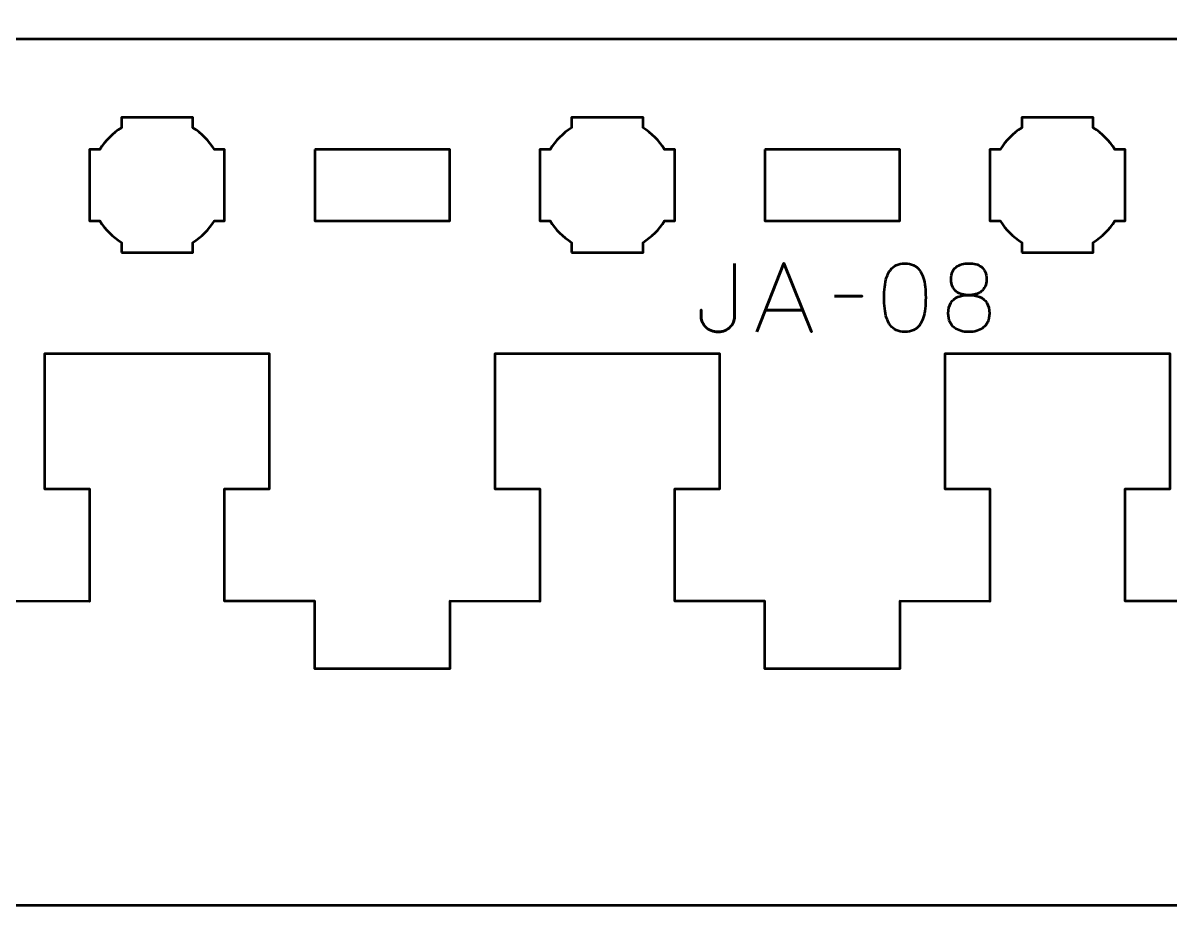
# Model space of a CAD drawing. Header units: centimetres. Extents: x -21 to 0, y -29.7 to 0.
# Drawn here: x -15.7 to -10.6, y -29.7 to -25.78 of the extents above; entities that cross this region are included whole.
import ezdxf

# ---------------------------------------------------------------- set-up
doc = ezdxf.new("R2010")
doc.units = ezdxf.units.CM
doc.header["$MEASUREMENT"] = 0
doc.layers.add('Layer 1', color=7, linetype='Continuous')

msp = doc.modelspace()

# ---------------------------------------------------------------- linework, layer by layer
at = {"layer": 'Layer 1', "color": 1, "lineweight": 53}
msp.add_open_spline([(-21.00003, -29.19995), (-21.00003, -29.19995), (-21.00003, -0.49992), (-21.00003, -0.49992), (-21.00003, -0.49992), (-21.00003, -0.22295), (-20.77694, 0.00004), (-20.49994, 0.00004), (-20.49994, 0.00004), (-20.49994, 0.00004), (-0.50008, 0.00004), (-0.50008, 0.00004), (-0.50008, 0.00004), (-0.22294, 0.00004), (0.00002, -0.22295), (0.00002, -0.49992), (0.00002, -0.49992), (0.00002, -0.49992), (0.00002, -29.19995), (0.00002, -29.19995), (0.00002, -29.19995), (0.00002, -29.47695), (-0.22294, -29.70004), (-0.50008, -29.70004), (-0.50008, -29.70004), (-0.50008, -29.70004), (-20.49994, -29.70004), (-20.49994, -29.70004), (-20.49994, -29.70004), (-20.77694, -29.70004), (-21.00003, -29.47695), (-21.00003, -29.19995)], degree=3, knots=[0, 0, 0, 0, 0.125, 0.125, 0.125, 0.125, 0.25, 0.25, 0.25, 0.25, 0.375, 0.375, 0.375, 0.375, 0.5, 0.5, 0.5, 0.5, 0.625, 0.625, 0.625, 0.625, 0.75, 0.75, 0.75, 0.75, 0.875, 0.875, 0.875, 0.875, 1, 1, 1, 1], dxfattribs=at)
at = {"layer": 'Layer 1', "color": 3, "lineweight": 53}
msp.add_open_spline([(-4.6, -27.25), (-4.6, -27.25), (-4.6, -27.84999), (-4.6, -27.84999), (-4.6, -27.84999), (-4.6, -27.84999), (-4.8, -27.85), (-4.8, -27.85), (-4.8, -27.85), (-4.8, -27.85), (-4.8, -28.35), (-4.8, -28.35), (-4.8, -28.35), (-4.8, -28.35), (-4.4, -28.35), (-4.4, -28.35), (-4.4, -28.35), (-4.4, -28.35), (-4.4, -28.65), (-4.4, -28.65), (-4.4, -28.65), (-4.4, -28.65), (-3.8, -28.65), (-3.8, -28.65), (-3.8, -28.65), (-3.8, -27.98626), (-3.8, -27.3225), (-3.8, -26.65874), (-3.8, -26.65874), (-3.8, -26.65874), (-4.4, -26.65874), (-4.4, -26.65874), (-4.4, -26.65874), (-4.4, -26.65874), (-4.40011, -26.34124), (-4.40011, -26.34124), (-4.40011, -26.34124), (-4.40011, -26.34124), (-3.80011, -26.34124), (-3.80011, -26.34124), (-3.80011, -26.34124), (-3.80478, -26.06919), (-4.02684, -25.84999), (-4.3, -25.84999), (-4.3, -25.84999), (-4.3, -25.84999), (-19.90011, -25.85), (-19.90011, -25.85), (-19.90011, -25.85), (-20.17327, -25.85), (-20.39533, -26.0692), (-20.4, -26.34125), (-20.4, -26.34125), (-20.4, -26.34125), (-19.8, -26.34125), (-19.8, -26.34125), (-19.8, -26.34125), (-19.8, -26.34125), (-19.8, -26.65875), (-19.8, -26.65875), (-19.8, -26.65875), (-19.8, -26.65875), (-20.4, -26.65875), (-20.4, -26.65875), (-20.4, -26.65875), (-20.4, -26.65875), (-20.4, -28.65), (-20.4, -28.65), (-20.4, -28.65), (-20.4, -28.65), (-19.8, -28.65), (-19.8, -28.65), (-19.8, -28.65), (-19.8, -28.65), (-19.8, -28.35), (-19.8, -28.35), (-19.8, -28.35), (-19.8, -28.35), (-19.4, -28.35001), (-19.4, -28.35001), (-19.4, -28.35001), (-19.4, -28.35001), (-19.4, -27.85), (-19.4, -27.85), (-19.4, -27.85), (-19.4, -27.85), (-19.6, -27.84999), (-19.6, -27.84999), (-19.6, -27.84999), (-19.6, -27.84999), (-19.6, -27.25), (-19.6, -27.25), (-19.6, -27.25), (-19.21667, -27.25), (-18.98333, -27.25), (-18.6, -27.25), (-18.6, -27.25), (-18.6, -27.25), (-18.6, -27.84999), (-18.6, -27.84999), (-18.6, -27.84999), (-18.6, -27.84999), (-18.8, -27.85), (-18.8, -27.85), (-18.8, -27.85), (-18.8, -27.85), (-18.8, -28.35), (-18.8, -28.35), (-18.8, -28.35), (-18.8, -28.35), (-18.4, -28.35), (-18.4, -28.35), (-18.4, -28.35), (-18.4, -28.35), (-18.4, -28.65), (-18.4, -28.65), (-18.4, -28.65), (-18.4, -28.65), (-17.8, -28.65), (-17.8, -28.65), (-17.8, -28.65), (-17.8, -28.65), (-17.8, -28.35), (-17.8, -28.35), (-17.8, -28.35), (-17.8, -28.35), (-17.4, -28.35001), (-17.4, -28.35001), (-17.4, -28.35001), (-17.4, -28.35001), (-17.4, -27.85), (-17.4, -27.85), (-17.4, -27.85), (-17.4, -27.85), (-17.6, -27.84999), (-17.6, -27.84999), (-17.6, -27.84999), (-17.6, -27.84999), (-17.6, -27.25), (-17.6, -27.25), (-17.6, -27.25), (-17.21667, -27.25), (-16.98333, -27.25), (-16.6, -27.25), (-16.6, -27.25), (-16.6, -27.25), (-16.6, -27.84999), (-16.6, -27.84999), (-16.6, -27.84999), (-16.6, -27.84999), (-16.8, -27.85), (-16.8, -27.85), (-16.8, -27.85), (-16.8, -27.85), (-16.8, -28.35), (-16.8, -28.35), (-16.8, -28.35), (-16.8, -28.35), (-16.4, -28.35), (-16.4, -28.35), (-16.4, -28.35), (-16.4, -28.35), (-16.4, -28.65), (-16.4, -28.65), (-16.4, -28.65), (-16.4, -28.65), (-15.8, -28.65), (-15.8, -28.65), (-15.8, -28.65), (-15.8, -28.65), (-15.8, -28.35), (-15.8, -28.35), (-15.8, -28.35), (-15.8, -28.35), (-15.4, -28.35001), (-15.4, -28.35001), (-15.4, -28.35001), (-15.4, -28.35001), (-15.4, -27.85), (-15.4, -27.85), (-15.4, -27.85), (-15.4, -27.85), (-15.6, -27.84999), (-15.6, -27.84999), (-15.6, -27.84999), (-15.6, -27.84999), (-15.6, -27.25), (-15.6, -27.25), (-15.6, -27.25), (-15.21667, -27.25), (-14.98333, -27.25), (-14.6, -27.25), (-14.6, -27.25), (-14.6, -27.25), (-14.6, -27.84999), (-14.6, -27.84999), (-14.6, -27.84999), (-14.6, -27.84999), (-14.8, -27.85), (-14.8, -27.85), (-14.8, -27.85), (-14.8, -27.85), (-14.8, -28.35), (-14.8, -28.35), (-14.8, -28.35), (-14.8, -28.35), (-14.4, -28.35), (-14.4, -28.35), (-14.4, -28.35), (-14.4, -28.35), (-14.4, -28.65), (-14.4, -28.65), (-14.4, -28.65), (-14.4, -28.65), (-13.8, -28.65), (-13.8, -28.65), (-13.8, -28.65), (-13.8, -28.65), (-13.8, -28.35), (-13.8, -28.35), (-13.8, -28.35), (-13.8, -28.35), (-13.4, -28.35001), (-13.4, -28.35001), (-13.4, -28.35001), (-13.4, -28.35001), (-13.4, -27.85), (-13.4, -27.85), (-13.4, -27.85), (-13.4, -27.85), (-13.6, -27.84999), (-13.6, -27.84999), (-13.6, -27.84999), (-13.6, -27.84999), (-13.6, -27.25), (-13.6, -27.25), (-13.6, -27.25), (-13.21667, -27.25), (-12.98333, -27.25), (-12.6, -27.25), (-12.6, -27.25), (-12.6, -27.25), (-12.6, -27.84999), (-12.6, -27.84999), (-12.6, -27.84999), (-12.6, -27.84999), (-12.8, -27.85), (-12.8, -27.85), (-12.8, -27.85), (-12.8, -27.85), (-12.8, -28.35), (-12.8, -28.35), (-12.8, -28.35), (-12.8, -28.35), (-12.4, -28.35), (-12.4, -28.35), (-12.4, -28.35), (-12.4, -28.35), (-12.4, -28.65), (-12.4, -28.65), (-12.4, -28.65), (-12.4, -28.65), (-11.8, -28.65), (-11.8, -28.65), (-11.8, -28.65), (-11.8, -28.65), (-11.8, -28.35), (-11.8, -28.35), (-11.8, -28.35), (-11.8, -28.35), (-11.4, -28.35001), (-11.4, -28.35001), (-11.4, -28.35001), (-11.4, -28.35001), (-11.4, -27.85), (-11.4, -27.85), (-11.4, -27.85), (-11.4, -27.85), (-11.6, -27.84999), (-11.6, -27.84999), (-11.6, -27.84999), (-11.6, -27.84999), (-11.6, -27.25), (-11.6, -27.25), (-11.6, -27.25), (-11.21667, -27.25), (-10.98333, -27.25), (-10.6, -27.25), (-10.6, -27.25), (-10.6, -27.25), (-10.6, -27.84999), (-10.6, -27.84999), (-10.6, -27.84999), (-10.6, -27.84999), (-10.8, -27.85), (-10.8, -27.85), (-10.8, -27.85), (-10.8, -27.85), (-10.8, -28.35), (-10.8, -28.35), (-10.8, -28.35), (-10.8, -28.35), (-10.4, -28.35), (-10.4, -28.35), (-10.4, -28.35), (-10.4, -28.35), (-10.4, -28.65), (-10.4, -28.65), (-10.4, -28.65), (-10.4, -28.65), (-9.8, -28.65), (-9.8, -28.65), (-9.8, -28.65), (-9.8, -28.65), (-9.8, -28.35), (-9.8, -28.35), (-9.8, -28.35), (-9.8, -28.35), (-9.4, -28.35001), (-9.4, -28.35001), (-9.4, -28.35001), (-9.4, -28.35001), (-9.4, -27.85), (-9.4, -27.85), (-9.4, -27.85), (-9.4, -27.85), (-9.6, -27.84999), (-9.6, -27.84999), (-9.6, -27.84999), (-9.6, -27.84999), (-9.6, -27.25), (-9.6, -27.25), (-9.6, -27.25), (-9.21667, -27.25), (-8.98333, -27.25), (-8.6, -27.25), (-8.6, -27.25), (-8.6, -27.25), (-8.6, -27.84999), (-8.6, -27.84999), (-8.6, -27.84999), (-8.6, -27.84999), (-8.8, -27.85), (-8.8, -27.85), (-8.8, -27.85), (-8.8, -27.85), (-8.8, -28.35), (-8.8, -28.35), (-8.8, -28.35), (-8.8, -28.35), (-8.4, -28.35), (-8.4, -28.35), (-8.4, -28.35), (-8.4, -28.35), (-8.4, -28.65), (-8.4, -28.65), (-8.4, -28.65), (-8.4, -28.65), (-7.8, -28.65), (-7.8, -28.65), (-7.8, -28.65), (-7.8, -28.65), (-7.8, -28.35), (-7.8, -28.35), (-7.8, -28.35), (-7.8, -28.35), (-7.4, -28.35001), (-7.4, -28.35001), (-7.4, -28.35001), (-7.4, -28.35001), (-7.4, -27.85), (-7.4, -27.85), (-7.4, -27.85), (-7.4, -27.85), (-7.6, -27.84999), (-7.6, -27.84999), (-7.6, -27.84999), (-7.6, -27.84999), (-7.6, -27.25), (-7.6, -27.25), (-7.6, -27.25), (-7.21667, -27.25), (-6.98333, -27.25), (-6.6, -27.25), (-6.6, -27.25), (-6.6, -27.25), (-6.6, -27.84999), (-6.6, -27.84999), (-6.6, -27.84999), (-6.6, -27.84999), (-6.8, -27.85), (-6.8, -27.85), (-6.8, -27.85), (-6.8, -27.85), (-6.8, -28.35), (-6.8, -28.35), (-6.8, -28.35), (-6.8, -28.35), (-6.4, -28.35), (-6.4, -28.35), (-6.4, -28.35), (-6.4, -28.35), (-6.4, -28.65), (-6.4, -28.65), (-6.4, -28.65), (-6.4, -28.65), (-5.8, -28.65), (-5.8, -28.65), (-5.8, -28.65), (-5.8, -28.65), (-5.8, -28.35), (-5.8, -28.35), (-5.8, -28.35), (-5.8, -28.35), (-5.4, -28.35001), (-5.4, -28.35001), (-5.4, -28.35001), (-5.4, -28.35001), (-5.4, -27.85), (-5.4, -27.85), (-5.4, -27.85), (-5.4, -27.85), (-5.6, -27.84999), (-5.6, -27.84999), (-5.6, -27.84999), (-5.6, -27.84999), (-5.6, -27.25), (-5.6, -27.25), (-5.6, -27.25), (-5.21667, -27.25), (-4.98333, -27.25), (-4.6, -27.25)], degree=3, knots=[0, 0, 0, 0, 0.0092593, 0.0092593, 0.0092593, 0.0092593, 0.0185185, 0.0185185, 0.0185185, 0.0185185, 0.0277778, 0.0277778, 0.0277778, 0.0277778, 0.037037, 0.037037, 0.037037, 0.037037, 0.0462963, 0.0462963, 0.0462963, 0.0462963, 0.0555556, 0.0555556, 0.0555556, 0.0555556, 0.0648148, 0.0648148, 0.0648148, 0.0648148, 0.0740741, 0.0740741, 0.0740741, 0.0740741, 0.0833333, 0.0833333, 0.0833333, 0.0833333, 0.0925926, 0.0925926, 0.0925926, 0.0925926, 0.1018519, 0.1018519, 0.1018519, 0.1018519, 0.1111111, 0.1111111, 0.1111111, 0.1111111, 0.1203704, 0.1203704, 0.1203704, 0.1203704, 0.1296296, 0.1296296, 0.1296296, 0.1296296, 0.1388889, 0.1388889, 0.1388889, 0.1388889, 0.1481481, 0.1481481, 0.1481481, 0.1481481, 0.1574074, 0.1574074, 0.1574074, 0.1574074, 0.1666667, 0.1666667, 0.1666667, 0.1666667, 0.1759259, 0.1759259, 0.1759259, 0.1759259, 0.1851852, 0.1851852, 0.1851852, 0.1851852, 0.1944444, 0.1944444, 0.1944444, 0.1944444, 0.2037037, 0.2037037, 0.2037037, 0.2037037, 0.212963, 0.212963, 0.212963, 0.212963, 0.2222222, 0.2222222, 0.2222222, 0.2222222, 0.2314815, 0.2314815, 0.2314815, 0.2314815, 0.2407407, 0.2407407, 0.2407407, 0.2407407, 0.25, 0.25, 0.25, 0.25, 0.2592593, 0.2592593, 0.2592593, 0.2592593, 0.2685185, 0.2685185, 0.2685185, 0.2685185, 0.2777778, 0.2777778, 0.2777778, 0.2777778, 0.287037, 0.287037, 0.287037, 0.287037, 0.2962963, 0.2962963, 0.2962963, 0.2962963, 0.3055556, 0.3055556, 0.3055556, 0.3055556, 0.3148148, 0.3148148, 0.3148148, 0.3148148, 0.3240741, 0.3240741, 0.3240741, 0.3240741, 0.3333333, 0.3333333, 0.3333333, 0.3333333, 0.3425926, 0.3425926, 0.3425926, 0.3425926, 0.3518519, 0.3518519, 0.3518519, 0.3518519, 0.3611111, 0.3611111, 0.3611111, 0.3611111, 0.3703704, 0.3703704, 0.3703704, 0.3703704, 0.3796296, 0.3796296, 0.3796296, 0.3796296, 0.3888889, 0.3888889, 0.3888889, 0.3888889, 0.3981481, 0.3981481, 0.3981481, 0.3981481, 0.4074074, 0.4074074, 0.4074074, 0.4074074, 0.4166667, 0.4166667, 0.4166667, 0.4166667, 0.4259259, 0.4259259, 0.4259259, 0.4259259, 0.4351852, 0.4351852, 0.4351852, 0.4351852, 0.4444444, 0.4444444, 0.4444444, 0.4444444, 0.4537037, 0.4537037, 0.4537037, 0.4537037, 0.462963, 0.462963, 0.462963, 0.462963, 0.4722222, 0.4722222, 0.4722222, 0.4722222, 0.4814815, 0.4814815, 0.4814815, 0.4814815, 0.4907407, 0.4907407, 0.4907407, 0.4907407, 0.5, 0.5, 0.5, 0.5, 0.5092593, 0.5092593, 0.5092593, 0.5092593, 0.5185185, 0.5185185, 0.5185185, 0.5185185, 0.5277778, 0.5277778, 0.5277778, 0.5277778, 0.537037, 0.537037, 0.537037, 0.537037, 0.5462963, 0.5462963, 0.5462963, 0.5462963, 0.5555556, 0.5555556, 0.5555556, 0.5555556, 0.5648148, 0.5648148, 0.5648148, 0.5648148, 0.5740741, 0.5740741, 0.5740741, 0.5740741, 0.5833333, 0.5833333, 0.5833333, 0.5833333, 0.5925926, 0.5925926, 0.5925926, 0.5925926, 0.6018519, 0.6018519, 0.6018519, 0.6018519, 0.6111111, 0.6111111, 0.6111111, 0.6111111, 0.6203704, 0.6203704, 0.6203704, 0.6203704, 0.6296296, 0.6296296, 0.6296296, 0.6296296, 0.6388889, 0.6388889, 0.6388889, 0.6388889, 0.6481481, 0.6481481, 0.6481481, 0.6481481, 0.6574074, 0.6574074, 0.6574074, 0.6574074, 0.6666667, 0.6666667, 0.6666667, 0.6666667, 0.6759259, 0.6759259, 0.6759259, 0.6759259, 0.6851852, 0.6851852, 0.6851852, 0.6851852, 0.6944444, 0.6944444, 0.6944444, 0.6944444, 0.7037037, 0.7037037, 0.7037037, 0.7037037, 0.712963, 0.712963, 0.712963, 0.712963, 0.7222222, 0.7222222, 0.7222222, 0.7222222, 0.7314815, 0.7314815, 0.7314815, 0.7314815, 0.7407407, 0.7407407, 0.7407407, 0.7407407, 0.75, 0.75, 0.75, 0.75, 0.7592593, 0.7592593, 0.7592593, 0.7592593, 0.7685185, 0.7685185, 0.7685185, 0.7685185, 0.7777778, 0.7777778, 0.7777778, 0.7777778, 0.787037, 0.787037, 0.787037, 0.787037, 0.7962963, 0.7962963, 0.7962963, 0.7962963, 0.8055556, 0.8055556, 0.8055556, 0.8055556, 0.8148148, 0.8148148, 0.8148148, 0.8148148, 0.8240741, 0.8240741, 0.8240741, 0.8240741, 0.8333333, 0.8333333, 0.8333333, 0.8333333, 0.8425926, 0.8425926, 0.8425926, 0.8425926, 0.8518519, 0.8518519, 0.8518519, 0.8518519, 0.8611111, 0.8611111, 0.8611111, 0.8611111, 0.8703704, 0.8703704, 0.8703704, 0.8703704, 0.8796296, 0.8796296, 0.8796296, 0.8796296, 0.8888889, 0.8888889, 0.8888889, 0.8888889, 0.8981481, 0.8981481, 0.8981481, 0.8981481, 0.9074074, 0.9074074, 0.9074074, 0.9074074, 0.9166667, 0.9166667, 0.9166667, 0.9166667, 0.9259259, 0.9259259, 0.9259259, 0.9259259, 0.9351852, 0.9351852, 0.9351852, 0.9351852, 0.9444444, 0.9444444, 0.9444444, 0.9444444, 0.9537037, 0.9537037, 0.9537037, 0.9537037, 0.962963, 0.962963, 0.962963, 0.962963, 0.9722222, 0.9722222, 0.9722222, 0.9722222, 0.9814815, 0.9814815, 0.9814815, 0.9814815, 0.9907407, 0.9907407, 0.9907407, 0.9907407, 1, 1, 1, 1], dxfattribs=at)
at = {"layer": 'Layer 1', "lineweight": 53}
for points, knots in [([(-15.25875, -26.8), (-15.25875, -26.8), (-15.25875, -26.75456), (-15.25875, -26.75456), (-15.25875, -26.75456), (-15.29751, -26.73033), (-15.33033, -26.6975), (-15.35456, -26.65875), (-15.35456, -26.65875), (-15.35456, -26.65875), (-15.4, -26.65875), (-15.4, -26.65875), (-15.4, -26.65875), (-15.4, -26.65875), (-15.4, -26.5), (-15.4, -26.5), (-15.4, -26.5), (-15.4, -26.5), (-15.4, -26.34125), (-15.4, -26.34125), (-15.4, -26.34125), (-15.4, -26.34125), (-15.35456, -26.34125), (-15.35456, -26.34125), (-15.35456, -26.34125), (-15.33033, -26.3025), (-15.29751, -26.26967), (-15.25875, -26.24544), (-15.25875, -26.24544), (-15.25875, -26.24544), (-15.25875, -26.2), (-15.25875, -26.2), (-15.25875, -26.2), (-15.25875, -26.2), (-15.1, -26.2), (-15.1, -26.2), (-15.1, -26.2), (-15.1, -26.2), (-14.94125, -26.2), (-14.94125, -26.2), (-14.94125, -26.2), (-14.94125, -26.2), (-14.94125, -26.24544), (-14.94125, -26.24544), (-14.94125, -26.24544), (-14.90249, -26.26967), (-14.86967, -26.3025), (-14.84544, -26.34125), (-14.84544, -26.34125), (-14.84544, -26.34125), (-14.8, -26.34125), (-14.8, -26.34125), (-14.8, -26.34125), (-14.8, -26.34125), (-14.8, -26.5), (-14.8, -26.5), (-14.8, -26.5), (-14.8, -26.5), (-14.8, -26.65875), (-14.8, -26.65875), (-14.8, -26.65875), (-14.8, -26.65875), (-14.84544, -26.65875), (-14.84544, -26.65875), (-14.84544, -26.65875), (-14.86967, -26.6975), (-14.90249, -26.73033), (-14.94125, -26.75456), (-14.94125, -26.75456), (-14.94125, -26.75456), (-14.94125, -26.8), (-14.94125, -26.8), (-14.94125, -26.8), (-14.94125, -26.8), (-15.1, -26.8), (-15.1, -26.8), (-15.1, -26.8), (-15.1, -26.8), (-15.25875, -26.8), (-15.25875, -26.8)], [0, 0, 0, 0, 0.05, 0.05, 0.05, 0.05, 0.1, 0.1, 0.1, 0.1, 0.15, 0.15, 0.15, 0.15, 0.2, 0.2, 0.2, 0.2, 0.25, 0.25, 0.25, 0.25, 0.3, 0.3, 0.3, 0.3, 0.35, 0.35, 0.35, 0.35, 0.4, 0.4, 0.4, 0.4, 0.45, 0.45, 0.45, 0.45, 0.5, 0.5, 0.5, 0.5, 0.55, 0.55, 0.55, 0.55, 0.6, 0.6, 0.6, 0.6, 0.65, 0.65, 0.65, 0.65, 0.7, 0.7, 0.7, 0.7, 0.75, 0.75, 0.75, 0.75, 0.8, 0.8, 0.8, 0.8, 0.85, 0.85, 0.85, 0.85, 0.9, 0.9, 0.9, 0.9, 0.95, 0.95, 0.95, 0.95, 1, 1, 1, 1]), ([(-13.25875, -26.8), (-13.25875, -26.8), (-13.25875, -26.75456), (-13.25875, -26.75456), (-13.25875, -26.75456), (-13.29751, -26.73033), (-13.33033, -26.6975), (-13.35456, -26.65875), (-13.35456, -26.65875), (-13.35456, -26.65875), (-13.4, -26.65875), (-13.4, -26.65875), (-13.4, -26.65875), (-13.4, -26.65875), (-13.4, -26.5), (-13.4, -26.5), (-13.4, -26.5), (-13.4, -26.5), (-13.4, -26.34125), (-13.4, -26.34125), (-13.4, -26.34125), (-13.4, -26.34125), (-13.35456, -26.34125), (-13.35456, -26.34125), (-13.35456, -26.34125), (-13.33033, -26.3025), (-13.29751, -26.26967), (-13.25875, -26.24544), (-13.25875, -26.24544), (-13.25875, -26.24544), (-13.25875, -26.2), (-13.25875, -26.2), (-13.25875, -26.2), (-13.25875, -26.2), (-13.1, -26.2), (-13.1, -26.2), (-13.1, -26.2), (-13.1, -26.2), (-12.94125, -26.2), (-12.94125, -26.2), (-12.94125, -26.2), (-12.94125, -26.2), (-12.94125, -26.24544), (-12.94125, -26.24544), (-12.94125, -26.24544), (-12.90249, -26.26967), (-12.86967, -26.3025), (-12.84544, -26.34125), (-12.84544, -26.34125), (-12.84544, -26.34125), (-12.8, -26.34125), (-12.8, -26.34125), (-12.8, -26.34125), (-12.8, -26.34125), (-12.8, -26.5), (-12.8, -26.5), (-12.8, -26.5), (-12.8, -26.5), (-12.8, -26.65875), (-12.8, -26.65875), (-12.8, -26.65875), (-12.8, -26.65875), (-12.84544, -26.65875), (-12.84544, -26.65875), (-12.84544, -26.65875), (-12.86967, -26.6975), (-12.90249, -26.73033), (-12.94125, -26.75456), (-12.94125, -26.75456), (-12.94125, -26.75456), (-12.94125, -26.8), (-12.94125, -26.8), (-12.94125, -26.8), (-12.94125, -26.8), (-13.1, -26.8), (-13.1, -26.8), (-13.1, -26.8), (-13.1, -26.8), (-13.25875, -26.8), (-13.25875, -26.8)], [0, 0, 0, 0, 0.05, 0.05, 0.05, 0.05, 0.1, 0.1, 0.1, 0.1, 0.15, 0.15, 0.15, 0.15, 0.2, 0.2, 0.2, 0.2, 0.25, 0.25, 0.25, 0.25, 0.3, 0.3, 0.3, 0.3, 0.35, 0.35, 0.35, 0.35, 0.4, 0.4, 0.4, 0.4, 0.45, 0.45, 0.45, 0.45, 0.5, 0.5, 0.5, 0.5, 0.55, 0.55, 0.55, 0.55, 0.6, 0.6, 0.6, 0.6, 0.65, 0.65, 0.65, 0.65, 0.7, 0.7, 0.7, 0.7, 0.75, 0.75, 0.75, 0.75, 0.8, 0.8, 0.8, 0.8, 0.85, 0.85, 0.85, 0.85, 0.9, 0.9, 0.9, 0.9, 0.95, 0.95, 0.95, 0.95, 1, 1, 1, 1]), ([(-11.25875, -26.8), (-11.25875, -26.8), (-11.25875, -26.75456), (-11.25875, -26.75456), (-11.25875, -26.75456), (-11.29751, -26.73033), (-11.33033, -26.6975), (-11.35456, -26.65875), (-11.35456, -26.65875), (-11.35456, -26.65875), (-11.4, -26.65875), (-11.4, -26.65875), (-11.4, -26.65875), (-11.4, -26.65875), (-11.4, -26.5), (-11.4, -26.5), (-11.4, -26.5), (-11.4, -26.5), (-11.4, -26.34125), (-11.4, -26.34125), (-11.4, -26.34125), (-11.4, -26.34125), (-11.35456, -26.34125), (-11.35456, -26.34125), (-11.35456, -26.34125), (-11.33033, -26.3025), (-11.29751, -26.26967), (-11.25875, -26.24544), (-11.25875, -26.24544), (-11.25875, -26.24544), (-11.25875, -26.2), (-11.25875, -26.2), (-11.25875, -26.2), (-11.25875, -26.2), (-11.1, -26.2), (-11.1, -26.2), (-11.1, -26.2), (-11.1, -26.2), (-10.94125, -26.2), (-10.94125, -26.2), (-10.94125, -26.2), (-10.94125, -26.2), (-10.94125, -26.24544), (-10.94125, -26.24544), (-10.94125, -26.24544), (-10.90249, -26.26967), (-10.86967, -26.3025), (-10.84544, -26.34125), (-10.84544, -26.34125), (-10.84544, -26.34125), (-10.8, -26.34125), (-10.8, -26.34125), (-10.8, -26.34125), (-10.8, -26.34125), (-10.8, -26.5), (-10.8, -26.5), (-10.8, -26.5), (-10.8, -26.5), (-10.8, -26.65875), (-10.8, -26.65875), (-10.8, -26.65875), (-10.8, -26.65875), (-10.84544, -26.65875), (-10.84544, -26.65875), (-10.84544, -26.65875), (-10.86967, -26.6975), (-10.90249, -26.73033), (-10.94125, -26.75456), (-10.94125, -26.75456), (-10.94125, -26.75456), (-10.94125, -26.8), (-10.94125, -26.8), (-10.94125, -26.8), (-10.94125, -26.8), (-11.1, -26.8), (-11.1, -26.8), (-11.1, -26.8), (-11.1, -26.8), (-11.25875, -26.8), (-11.25875, -26.8)], [0, 0, 0, 0, 0.05, 0.05, 0.05, 0.05, 0.1, 0.1, 0.1, 0.1, 0.15, 0.15, 0.15, 0.15, 0.2, 0.2, 0.2, 0.2, 0.25, 0.25, 0.25, 0.25, 0.3, 0.3, 0.3, 0.3, 0.35, 0.35, 0.35, 0.35, 0.4, 0.4, 0.4, 0.4, 0.45, 0.45, 0.45, 0.45, 0.5, 0.5, 0.5, 0.5, 0.55, 0.55, 0.55, 0.55, 0.6, 0.6, 0.6, 0.6, 0.65, 0.65, 0.65, 0.65, 0.7, 0.7, 0.7, 0.7, 0.75, 0.75, 0.75, 0.75, 0.8, 0.8, 0.8, 0.8, 0.85, 0.85, 0.85, 0.85, 0.9, 0.9, 0.9, 0.9, 0.95, 0.95, 0.95, 0.95, 1, 1, 1, 1]), ([(-14.4, -26.34125), (-14.4, -26.34125), (-13.8, -26.34125), (-13.8, -26.34125), (-13.8, -26.34125), (-13.8, -26.34125), (-13.8, -26.65875), (-13.8, -26.65875), (-13.8, -26.65875), (-13.8, -26.65875), (-14.4, -26.65875), (-14.4, -26.65875), (-14.4, -26.65875), (-14.4, -26.65875), (-14.4, -26.34125), (-14.4, -26.34125)], [0, 0, 0, 0, 0.25, 0.25, 0.25, 0.25, 0.5, 0.5, 0.5, 0.5, 0.75, 0.75, 0.75, 0.75, 1, 1, 1, 1]), ([(-12.4, -26.34125), (-12.4, -26.34125), (-11.8, -26.34125), (-11.8, -26.34125), (-11.8, -26.34125), (-11.8, -26.34125), (-11.8, -26.65875), (-11.8, -26.65875), (-11.8, -26.65875), (-11.8, -26.65875), (-12.4, -26.65875), (-12.4, -26.65875), (-12.4, -26.65875), (-12.4, -26.65875), (-12.4, -26.34125), (-12.4, -26.34125)], [0, 0, 0, 0, 0.25, 0.25, 0.25, 0.25, 0.5, 0.5, 0.5, 0.5, 0.75, 0.75, 0.75, 0.75, 1, 1, 1, 1])]:
    msp.add_open_spline(points, degree=3, knots=knots, dxfattribs=at)
at = {"layer": 'Layer 1', "color": 5, "lineweight": 53}
for points, knots in [([(-12.53437, -26.84908), (-12.53437, -26.84908), (-12.53479, -27.08615), (-12.53479, -27.08615), (-12.53479, -27.08615), (-12.53479, -27.09384), (-12.53642, -27.1016), (-12.53952, -27.10929), (-12.53952, -27.10929), (-12.5427, -27.11705), (-12.54735, -27.12411), (-12.55349, -27.1306), (-12.55349, -27.1306), (-12.5597, -27.13702), (-12.56725, -27.14224), (-12.57621, -27.14612), (-12.57621, -27.14612), (-12.58524, -27.15007), (-12.59554, -27.15205), (-12.60718, -27.15219), (-12.60718, -27.15219), (-12.61883, -27.15219), (-12.62934, -27.15028), (-12.63865, -27.14654), (-12.63865, -27.14654), (-12.64797, -27.14273), (-12.65594, -27.13765), (-12.6625, -27.13123), (-12.6625, -27.13123), (-12.66913, -27.12481), (-12.67414, -27.11776), (-12.67767, -27.10992), (-12.67767, -27.10992), (-12.6812, -27.10209), (-12.68296, -27.09419), (-12.68296, -27.08615), (-12.68296, -27.08615), (-12.68296, -27.08615), (-12.68296, -27.05482), (-12.68296, -27.05482), (-12.68296, -27.05482), (-12.68296, -27.05482), (-12.68296, -27.08615), (-12.68296, -27.08615), (-12.68296, -27.08615), (-12.68296, -27.09419), (-12.6812, -27.10209), (-12.67767, -27.10992), (-12.67767, -27.10992), (-12.67414, -27.11776), (-12.66913, -27.12481), (-12.6625, -27.13123), (-12.6625, -27.13123), (-12.65594, -27.13765), (-12.64797, -27.14273), (-12.63865, -27.14654), (-12.63865, -27.14654), (-12.62934, -27.15028), (-12.61883, -27.15219), (-12.60718, -27.15219), (-12.60718, -27.15219), (-12.59554, -27.15205), (-12.58524, -27.15007), (-12.57621, -27.14612), (-12.57621, -27.14612), (-12.56725, -27.14224), (-12.5597, -27.13702), (-12.55349, -27.1306), (-12.55349, -27.1306), (-12.54735, -27.12411), (-12.5427, -27.11705), (-12.53952, -27.10929), (-12.53952, -27.10929), (-12.53642, -27.1016), (-12.53479, -27.09384), (-12.53479, -27.08615), (-12.53479, -27.08615), (-12.53479, -27.08615), (-12.53437, -26.84908), (-12.53437, -26.84908)], [0, 0, 0, 0, 0.05, 0.05, 0.05, 0.05, 0.1, 0.1, 0.1, 0.1, 0.15, 0.15, 0.15, 0.15, 0.2, 0.2, 0.2, 0.2, 0.25, 0.25, 0.25, 0.25, 0.3, 0.3, 0.3, 0.3, 0.35, 0.35, 0.35, 0.35, 0.4, 0.4, 0.4, 0.4, 0.45, 0.45, 0.45, 0.45, 0.5, 0.5, 0.5, 0.5, 0.55, 0.55, 0.55, 0.55, 0.6, 0.6, 0.6, 0.6, 0.65, 0.65, 0.65, 0.65, 0.7, 0.7, 0.7, 0.7, 0.75, 0.75, 0.75, 0.75, 0.8, 0.8, 0.8, 0.8, 0.85, 0.85, 0.85, 0.85, 0.9, 0.9, 0.9, 0.9, 0.95, 0.95, 0.95, 0.95, 1, 1, 1, 1]), ([(-12.43616, -27.15261), (-12.43616, -27.15261), (-12.31509, -26.84739), (-12.31509, -26.84739), (-12.31509, -26.84739), (-12.31509, -26.84739), (-12.19359, -27.15261), (-12.19359, -27.15261), (-12.19359, -27.15261), (-12.19359, -27.15261), (-12.31509, -26.84739), (-12.31509, -26.84739), (-12.31509, -26.84739), (-12.31509, -26.84739), (-12.43616, -27.15261), (-12.43616, -27.15261)], [0, 0, 0, 0, 0.25, 0.25, 0.25, 0.25, 0.5, 0.5, 0.5, 0.5, 0.75, 0.75, 0.75, 0.75, 1, 1, 1, 1]), ([(-11.77788, -27.15261), (-11.76307, -27.15254), (-11.7503, -27.14993), (-11.73964, -27.14485), (-11.73964, -27.14485), (-11.72906, -27.13977), (-11.72024, -27.1325), (-11.71319, -27.12326), (-11.71319, -27.12326), (-11.7062, -27.11395), (-11.7007, -27.10294), (-11.69661, -27.09024), (-11.69661, -27.09024), (-11.69258, -27.07754), (-11.68969, -27.06364), (-11.68807, -27.0484), (-11.68807, -27.0484), (-11.68637, -27.03316), (-11.68553, -27.01714), (-11.6856, -27.00021), (-11.6856, -27.00021), (-11.68553, -26.98335), (-11.68637, -26.96733), (-11.68807, -26.95216), (-11.68807, -26.95216), (-11.68969, -26.93699), (-11.69258, -26.92302), (-11.69661, -26.91032), (-11.69661, -26.91032), (-11.7007, -26.89769), (-11.7062, -26.88669), (-11.71319, -26.8773), (-11.71319, -26.8773), (-11.72024, -26.86799), (-11.72906, -26.86072), (-11.73964, -26.85564), (-11.73964, -26.85564), (-11.7503, -26.85049), (-11.76307, -26.84788), (-11.77788, -26.84781), (-11.77788, -26.84781), (-11.7927, -26.84788), (-11.80547, -26.85049), (-11.81613, -26.85564), (-11.81613, -26.85564), (-11.82671, -26.86072), (-11.83553, -26.86799), (-11.84258, -26.8773), (-11.84258, -26.8773), (-11.84957, -26.88669), (-11.85507, -26.89769), (-11.85916, -26.91032), (-11.85916, -26.91032), (-11.86319, -26.92302), (-11.86608, -26.93699), (-11.8677, -26.95216), (-11.8677, -26.95216), (-11.86939, -26.96733), (-11.87024, -26.98335), (-11.87017, -27.00021), (-11.87017, -27.00021), (-11.87024, -27.01714), (-11.86939, -27.03316), (-11.8677, -27.0484), (-11.8677, -27.0484), (-11.86608, -27.06364), (-11.86319, -27.07754), (-11.85916, -27.09024), (-11.85916, -27.09024), (-11.85507, -27.10294), (-11.84957, -27.11395), (-11.84258, -27.12326), (-11.84258, -27.12326), (-11.83553, -27.1325), (-11.82671, -27.13977), (-11.81613, -27.14485), (-11.81613, -27.14485), (-11.80547, -27.14993), (-11.7927, -27.15254), (-11.77788, -27.15261)], [0, 0, 0, 0, 0.05, 0.05, 0.05, 0.05, 0.1, 0.1, 0.1, 0.1, 0.15, 0.15, 0.15, 0.15, 0.2, 0.2, 0.2, 0.2, 0.25, 0.25, 0.25, 0.25, 0.3, 0.3, 0.3, 0.3, 0.35, 0.35, 0.35, 0.35, 0.4, 0.4, 0.4, 0.4, 0.45, 0.45, 0.45, 0.45, 0.5, 0.5, 0.5, 0.5, 0.55, 0.55, 0.55, 0.55, 0.6, 0.6, 0.6, 0.6, 0.65, 0.65, 0.65, 0.65, 0.7, 0.7, 0.7, 0.7, 0.75, 0.75, 0.75, 0.75, 0.8, 0.8, 0.8, 0.8, 0.85, 0.85, 0.85, 0.85, 0.9, 0.9, 0.9, 0.9, 0.95, 0.95, 0.95, 0.95, 1, 1, 1, 1]), ([(-11.77788, -27.15261), (-11.76307, -27.15254), (-11.7503, -27.14993), (-11.73964, -27.14485), (-11.73964, -27.14485), (-11.72906, -27.13977), (-11.72024, -27.1325), (-11.71319, -27.12326), (-11.71319, -27.12326), (-11.7062, -27.11395), (-11.7007, -27.10294), (-11.69661, -27.09024), (-11.69661, -27.09024), (-11.69258, -27.07754), (-11.68969, -27.06364), (-11.68807, -27.0484), (-11.68807, -27.0484), (-11.68637, -27.03316), (-11.68553, -27.01714), (-11.6856, -27.00021), (-11.6856, -27.00021), (-11.68553, -26.98335), (-11.68637, -26.96733), (-11.68807, -26.95216), (-11.68807, -26.95216), (-11.68969, -26.93699), (-11.69258, -26.92302), (-11.69661, -26.91032), (-11.69661, -26.91032), (-11.7007, -26.89769), (-11.7062, -26.88669), (-11.71319, -26.8773), (-11.71319, -26.8773), (-11.72024, -26.86799), (-11.72906, -26.86072), (-11.73964, -26.85564), (-11.73964, -26.85564), (-11.7503, -26.85049), (-11.76307, -26.84788), (-11.77788, -26.84781), (-11.77788, -26.84781), (-11.7927, -26.84788), (-11.80547, -26.85049), (-11.81613, -26.85564), (-11.81613, -26.85564), (-11.82671, -26.86072), (-11.83553, -26.86799), (-11.84258, -26.8773), (-11.84258, -26.8773), (-11.84957, -26.88669), (-11.85507, -26.89769), (-11.85916, -26.91032), (-11.85916, -26.91032), (-11.86319, -26.92302), (-11.86608, -26.93699), (-11.8677, -26.95216), (-11.8677, -26.95216), (-11.86939, -26.96733), (-11.87024, -26.98335), (-11.87017, -27.00021), (-11.87017, -27.00021), (-11.87024, -27.01714), (-11.86939, -27.03316), (-11.8677, -27.0484), (-11.8677, -27.0484), (-11.86608, -27.06364), (-11.86319, -27.07754), (-11.85916, -27.09024), (-11.85916, -27.09024), (-11.85507, -27.10294), (-11.84957, -27.11395), (-11.84258, -27.12326), (-11.84258, -27.12326), (-11.83553, -27.1325), (-11.82671, -27.13977), (-11.81613, -27.14485), (-11.81613, -27.14485), (-11.80547, -27.14993), (-11.7927, -27.15254), (-11.77788, -27.15261)], [0, 0, 0, 0, 0.05, 0.05, 0.05, 0.05, 0.1, 0.1, 0.1, 0.1, 0.15, 0.15, 0.15, 0.15, 0.2, 0.2, 0.2, 0.2, 0.25, 0.25, 0.25, 0.25, 0.3, 0.3, 0.3, 0.3, 0.35, 0.35, 0.35, 0.35, 0.4, 0.4, 0.4, 0.4, 0.45, 0.45, 0.45, 0.45, 0.5, 0.5, 0.5, 0.5, 0.55, 0.55, 0.55, 0.55, 0.6, 0.6, 0.6, 0.6, 0.65, 0.65, 0.65, 0.65, 0.7, 0.7, 0.7, 0.7, 0.75, 0.75, 0.75, 0.75, 0.8, 0.8, 0.8, 0.8, 0.85, 0.85, 0.85, 0.85, 0.9, 0.9, 0.9, 0.9, 0.95, 0.95, 0.95, 0.95, 1, 1, 1, 1]), ([(-11.49425, -26.98878), (-11.48339, -26.98878), (-11.47323, -26.98751), (-11.4637, -26.98497), (-11.4637, -26.98497), (-11.45425, -26.98236), (-11.44592, -26.97827), (-11.43866, -26.97269), (-11.43866, -26.97269), (-11.43146, -26.96712), (-11.42582, -26.95985), (-11.42172, -26.95089), (-11.42172, -26.95089), (-11.41763, -26.942), (-11.41559, -26.93121), (-11.41552, -26.91851), (-11.41552, -26.91851), (-11.41559, -26.90581), (-11.41756, -26.89494), (-11.42144, -26.88591), (-11.42144, -26.88591), (-11.42532, -26.87688), (-11.43083, -26.86947), (-11.43788, -26.86376), (-11.43788, -26.86376), (-11.44494, -26.85811), (-11.45326, -26.85395), (-11.46286, -26.85134), (-11.46286, -26.85134), (-11.47238, -26.84873), (-11.4829, -26.8476), (-11.49425, -26.84781), (-11.49425, -26.84781), (-11.50561, -26.84795), (-11.51613, -26.84944), (-11.52565, -26.85205), (-11.52565, -26.85205), (-11.53525, -26.85473), (-11.54357, -26.85882), (-11.55063, -26.86439), (-11.55063, -26.86439), (-11.55768, -26.86997), (-11.56319, -26.87723), (-11.56707, -26.88612), (-11.56707, -26.88612), (-11.57095, -26.89508), (-11.57292, -26.90581), (-11.57299, -26.91851), (-11.57299, -26.91851), (-11.57292, -26.93121), (-11.57088, -26.942), (-11.56678, -26.95089), (-11.56678, -26.95089), (-11.56269, -26.95985), (-11.55705, -26.96712), (-11.54978, -26.97269), (-11.54978, -26.97269), (-11.54258, -26.97827), (-11.53426, -26.98236), (-11.5248, -26.98497), (-11.5248, -26.98497), (-11.51528, -26.98751), (-11.50512, -26.98878), (-11.49425, -26.98878)], [0, 0, 0, 0, 0.0625, 0.0625, 0.0625, 0.0625, 0.125, 0.125, 0.125, 0.125, 0.1875, 0.1875, 0.1875, 0.1875, 0.25, 0.25, 0.25, 0.25, 0.3125, 0.3125, 0.3125, 0.3125, 0.375, 0.375, 0.375, 0.375, 0.4375, 0.4375, 0.4375, 0.4375, 0.5, 0.5, 0.5, 0.5, 0.5625, 0.5625, 0.5625, 0.5625, 0.625, 0.625, 0.625, 0.625, 0.6875, 0.6875, 0.6875, 0.6875, 0.75, 0.75, 0.75, 0.75, 0.8125, 0.8125, 0.8125, 0.8125, 0.875, 0.875, 0.875, 0.875, 0.9375, 0.9375, 0.9375, 0.9375, 1, 1, 1, 1]), ([(-11.49425, -26.98878), (-11.48339, -26.98878), (-11.47323, -26.98751), (-11.4637, -26.98497), (-11.4637, -26.98497), (-11.45425, -26.98236), (-11.44592, -26.97827), (-11.43866, -26.97269), (-11.43866, -26.97269), (-11.43146, -26.96712), (-11.42582, -26.95985), (-11.42172, -26.95089), (-11.42172, -26.95089), (-11.41763, -26.942), (-11.41559, -26.93121), (-11.41552, -26.91851), (-11.41552, -26.91851), (-11.41559, -26.90581), (-11.41756, -26.89494), (-11.42144, -26.88591), (-11.42144, -26.88591), (-11.42532, -26.87688), (-11.43083, -26.86947), (-11.43788, -26.86376), (-11.43788, -26.86376), (-11.44494, -26.85811), (-11.45326, -26.85395), (-11.46286, -26.85134), (-11.46286, -26.85134), (-11.47238, -26.84873), (-11.4829, -26.8476), (-11.49425, -26.84781), (-11.49425, -26.84781), (-11.50561, -26.84795), (-11.51613, -26.84944), (-11.52565, -26.85205), (-11.52565, -26.85205), (-11.53525, -26.85473), (-11.54357, -26.85882), (-11.55063, -26.86439), (-11.55063, -26.86439), (-11.55768, -26.86997), (-11.56319, -26.87723), (-11.56707, -26.88612), (-11.56707, -26.88612), (-11.57095, -26.89508), (-11.57292, -26.90581), (-11.57299, -26.91851), (-11.57299, -26.91851), (-11.57292, -26.93121), (-11.57088, -26.942), (-11.56678, -26.95089), (-11.56678, -26.95089), (-11.56269, -26.95985), (-11.55705, -26.96712), (-11.54978, -26.97269), (-11.54978, -26.97269), (-11.54258, -26.97827), (-11.53426, -26.98236), (-11.5248, -26.98497), (-11.5248, -26.98497), (-11.51528, -26.98751), (-11.50512, -26.98878), (-11.49425, -26.98878)], [0, 0, 0, 0, 0.0625, 0.0625, 0.0625, 0.0625, 0.125, 0.125, 0.125, 0.125, 0.1875, 0.1875, 0.1875, 0.1875, 0.25, 0.25, 0.25, 0.25, 0.3125, 0.3125, 0.3125, 0.3125, 0.375, 0.375, 0.375, 0.375, 0.4375, 0.4375, 0.4375, 0.4375, 0.5, 0.5, 0.5, 0.5, 0.5625, 0.5625, 0.5625, 0.5625, 0.625, 0.625, 0.625, 0.625, 0.6875, 0.6875, 0.6875, 0.6875, 0.75, 0.75, 0.75, 0.75, 0.8125, 0.8125, 0.8125, 0.8125, 0.875, 0.875, 0.875, 0.875, 0.9375, 0.9375, 0.9375, 0.9375, 1, 1, 1, 1]), ([(-12.0903, -26.99301), (-12.0903, -26.99301), (-11.96711, -26.99301), (-11.96711, -26.99301), (-11.96711, -26.99301), (-11.96711, -26.99301), (-12.0903, -26.99301), (-12.0903, -26.99301)], [0, 0, 0, 0, 0.5, 0.5, 0.5, 0.5, 1, 1, 1, 1]), ([(-11.49425, -27.15261), (-11.48155, -27.15261), (-11.4697, -27.15113), (-11.45869, -27.14802), (-11.45869, -27.14802), (-11.44769, -27.14492), (-11.43802, -27.14005), (-11.42963, -27.13342), (-11.42963, -27.13342), (-11.4213, -27.12686), (-11.41474, -27.11839), (-11.41001, -27.10795), (-11.41001, -27.10795), (-11.40528, -27.09758), (-11.40289, -27.08509), (-11.40282, -27.07048), (-11.40282, -27.07048), (-11.40296, -27.05108), (-11.40677, -27.03535), (-11.41432, -27.02335), (-11.41432, -27.02335), (-11.42186, -27.01129), (-11.43245, -27.00254), (-11.44607, -26.99697), (-11.44607, -26.99697), (-11.45975, -26.99146), (-11.47577, -26.98871), (-11.49425, -26.98878), (-11.49425, -26.98878), (-11.51267, -26.98871), (-11.52876, -26.99146), (-11.5423, -26.99697), (-11.5423, -26.99697), (-11.55592, -27.00254), (-11.56643, -27.01129), (-11.57391, -27.02335), (-11.57391, -27.02335), (-11.58139, -27.03535), (-11.5852, -27.05108), (-11.58527, -27.07048), (-11.58527, -27.07048), (-11.5852, -27.08509), (-11.5828, -27.09758), (-11.57807, -27.10795), (-11.57807, -27.10795), (-11.57335, -27.11839), (-11.56686, -27.12686), (-11.55846, -27.13342), (-11.55846, -27.13342), (-11.55013, -27.14005), (-11.54054, -27.14492), (-11.52953, -27.14802), (-11.52953, -27.14802), (-11.5186, -27.15113), (-11.50681, -27.15261), (-11.49425, -27.15261)], [0, 0, 0, 0, 0.0714286, 0.0714286, 0.0714286, 0.0714286, 0.1428571, 0.1428571, 0.1428571, 0.1428571, 0.2142857, 0.2142857, 0.2142857, 0.2142857, 0.2857143, 0.2857143, 0.2857143, 0.2857143, 0.3571429, 0.3571429, 0.3571429, 0.3571429, 0.4285714, 0.4285714, 0.4285714, 0.4285714, 0.5, 0.5, 0.5, 0.5, 0.5714286, 0.5714286, 0.5714286, 0.5714286, 0.6428571, 0.6428571, 0.6428571, 0.6428571, 0.7142857, 0.7142857, 0.7142857, 0.7142857, 0.7857143, 0.7857143, 0.7857143, 0.7857143, 0.8571429, 0.8571429, 0.8571429, 0.8571429, 0.9285714, 0.9285714, 0.9285714, 0.9285714, 1, 1, 1, 1]), ([(-11.49425, -27.15261), (-11.48155, -27.15261), (-11.4697, -27.15113), (-11.45869, -27.14802), (-11.45869, -27.14802), (-11.44769, -27.14492), (-11.43802, -27.14005), (-11.42963, -27.13342), (-11.42963, -27.13342), (-11.4213, -27.12686), (-11.41474, -27.11839), (-11.41001, -27.10795), (-11.41001, -27.10795), (-11.40528, -27.09758), (-11.40289, -27.08509), (-11.40282, -27.07048), (-11.40282, -27.07048), (-11.40296, -27.05108), (-11.40677, -27.03535), (-11.41432, -27.02335), (-11.41432, -27.02335), (-11.42186, -27.01129), (-11.43245, -27.00254), (-11.44607, -26.99697), (-11.44607, -26.99697), (-11.45975, -26.99146), (-11.47577, -26.98871), (-11.49425, -26.98878), (-11.49425, -26.98878), (-11.51267, -26.98871), (-11.52876, -26.99146), (-11.5423, -26.99697), (-11.5423, -26.99697), (-11.55592, -27.00254), (-11.56643, -27.01129), (-11.57391, -27.02335), (-11.57391, -27.02335), (-11.58139, -27.03535), (-11.5852, -27.05108), (-11.58527, -27.07048), (-11.58527, -27.07048), (-11.5852, -27.08509), (-11.5828, -27.09758), (-11.57807, -27.10795), (-11.57807, -27.10795), (-11.57335, -27.11839), (-11.56686, -27.12686), (-11.55846, -27.13342), (-11.55846, -27.13342), (-11.55013, -27.14005), (-11.54054, -27.14492), (-11.52953, -27.14802), (-11.52953, -27.14802), (-11.5186, -27.15113), (-11.50681, -27.15261), (-11.49425, -27.15261)], [0, 0, 0, 0, 0.0714286, 0.0714286, 0.0714286, 0.0714286, 0.1428571, 0.1428571, 0.1428571, 0.1428571, 0.2142857, 0.2142857, 0.2142857, 0.2142857, 0.2857143, 0.2857143, 0.2857143, 0.2857143, 0.3571429, 0.3571429, 0.3571429, 0.3571429, 0.4285714, 0.4285714, 0.4285714, 0.4285714, 0.5, 0.5, 0.5, 0.5, 0.5714286, 0.5714286, 0.5714286, 0.5714286, 0.6428571, 0.6428571, 0.6428571, 0.6428571, 0.7142857, 0.7142857, 0.7142857, 0.7142857, 0.7857143, 0.7857143, 0.7857143, 0.7857143, 0.8571429, 0.8571429, 0.8571429, 0.8571429, 0.9285714, 0.9285714, 0.9285714, 0.9285714, 1, 1, 1, 1]), ([(-12.39806, -27.05651), (-12.39806, -27.05651), (-12.23212, -27.05651), (-12.23212, -27.05651), (-12.23212, -27.05651), (-12.23212, -27.05651), (-12.39806, -27.05651), (-12.39806, -27.05651)], [0, 0, 0, 0, 0.5, 0.5, 0.5, 0.5, 1, 1, 1, 1])]:
    msp.add_open_spline(points, degree=3, knots=knots, dxfattribs=at)

doc.saveas('drawing.dxf')
